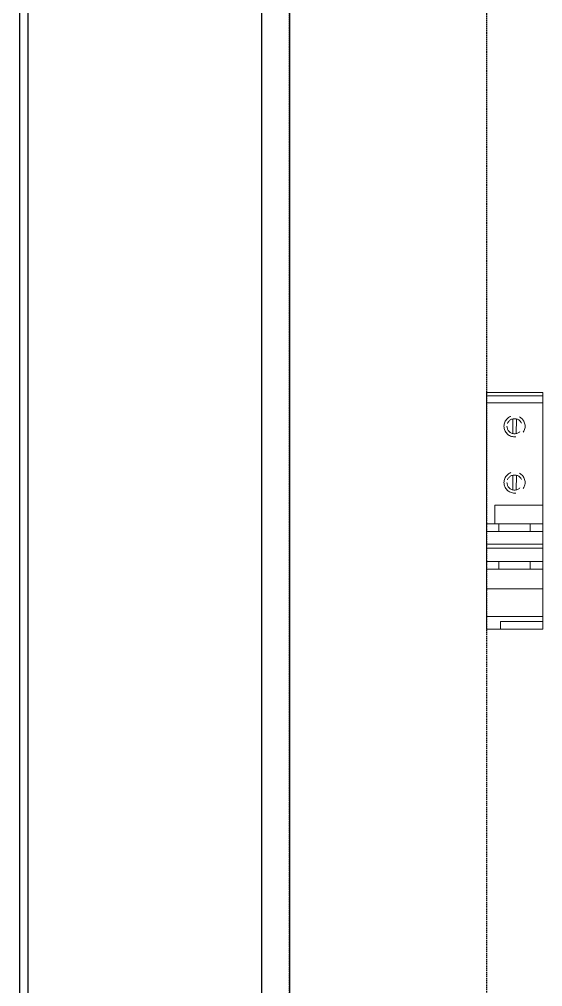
# Model space of a CAD drawing. Header units: millimetres. Extents: x 0 to 3804, y 0 to 2690.
# Drawn here: x 1915.8 to 2008.8, y 1846.2 to 2018 of the extents above; entities that cross this region are included whole.
import ezdxf

# ---------------------------------------------------------------- set-up
doc = ezdxf.new("R2010")
doc.units = ezdxf.units.MM
doc.linetypes.add('DASHED', pattern=[0.75, 0.5, -0.25])
doc.linetypes.add('HIDDEN2', pattern=[4.7625, 3.175, -1.5875])
for name, color, linetype in [('01', 7, 'HIDDEN2'), ('E600_Gen', 4, 'Continuous'), ('THIET BI', 2, 'Continuous')]:
    doc.layers.add(name, color=color, linetype=linetype)

# ---------------------------------------------------------------- blocks, each defined once
blk = doc.blocks.new('MFNN')
at = {"layer": '01', "color": 6, "linetype": 'Continuous', "lineweight": 9}
for p, q in [((-10647.65, 39819.27), (-10637.67, 39819.27)), ((-10647.65, 39819.27), (-10647.65, 39777.28)), ((-10637.67, 39819.27), (-10637.67, 39777.28)), ((-10647.65, 39818.71), (-10637.67, 39818.71)), ((-10647.65, 39817.44), (-10637.67, 39817.44)), ((-10647.65, 39799.29), (-10639.17, 39799.29)), ((-10639.17, 39799.29), (-10639.17, 39795.95)), ((-10647.65, 39795.95), (-10637.67, 39795.95)), ((-10645.43, 39794.61), (-10645.43, 39795.95)), ((-10639.86, 39794.61), (-10639.86, 39795.95)), ((-10647.65, 39794.61), (-10637.67, 39794.61)), ((-10647.65, 39792.34), (-10637.67, 39792.34)), ((-10647.65, 39791.62), (-10637.67, 39791.62)), ((-10647.65, 39789.25), (-10637.67, 39789.25)), ((-10645.43, 39789.25), (-10645.43, 39787.91)), ((-10639.86, 39789.25), (-10639.86, 39787.91)), ((-10647.65, 39787.91), (-10637.67, 39787.91)), ((-10647.65, 39784.4), (-10637.67, 39784.4)), ((-10647.65, 39779.53), (-10637.67, 39779.53)), ((-10647.65, 39778.62), (-10640.13, 39778.62)), ((-10640.13, 39777.28), (-10640.13, 39778.62)), ((-10637.67, 39777.28), (-10647.65, 39777.28))]:
    blk.add_line(p, q, dxfattribs=at)
at = {"layer": '01', "color": 4, "lineweight": 9}
for p, q in [((-10642.97, 39814.58), (-10642.96, 39812.03)), ((-10642.36, 39814.58), (-10642.35, 39812.03)), ((-10642.97, 39804.58), (-10642.96, 39802.03)), ((-10642.36, 39804.58), (-10642.35, 39802.03))]:
    blk.add_line(p, q, dxfattribs=at)
for centre, radius in [((-10642.65, 39813.3), 1.88), ((-10642.65, 39813.3), 1.34), ((-10642.65, 39803.3), 1.88), ((-10642.65, 39803.3), 1.34)]:
    blk.add_circle(centre, radius, dxfattribs=at)

msp = doc.modelspace()

# ---------------------------------------------------------------- linework, layer by layer
for points in [[(1915.8, 1407.4), (2515.8, 1407.4), (2515.8, 2407.4), (1915.8, 2407.4)], [(1917.3, 1408.9), (2514.3, 1408.9), (2514.3, 2405.9), (1917.3, 2405.9)], [(1963.8, 1455.4), (2467.8, 1455.4), (2467.8, 2324.4), (1963.8, 2324.4)]]:
    msp.add_lwpolyline(points, close=True)
at = {"color": 1}
msp.add_lwpolyline([(1958.8, 1460.4), (2472.8, 1460.4), (2472.8, 2319.4), (1958.8, 2319.4)], close=True, dxfattribs=at)
at = {"layer": 'THIET BI', "color": 4, "linetype": 'DASHED', "ltscale": 0.5}
msp.add_lwpolyline([(1963.8, 2327.34), (1998.8, 2327.34), (1998.8, 1455.35), (1963.8, 1455.35)], close=True, dxfattribs=at)

# ---------------------------------------------------------------- block references
at = {"layer": 'E600_Gen', "color": 3, "xscale": -1}
msp.add_blockref('MFNN', (-8638.87, -37867.57), dxfattribs=at)

doc.saveas('drawing.dxf')
